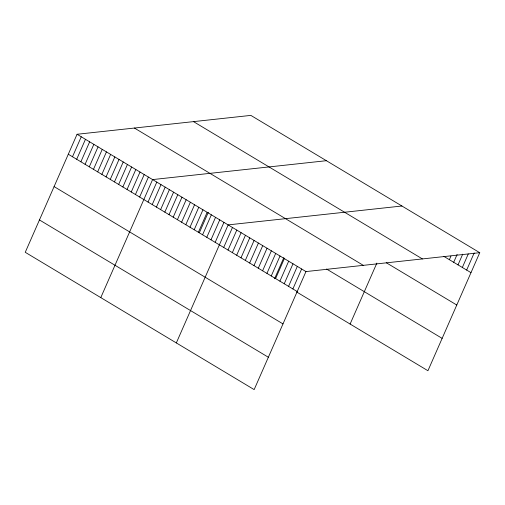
<?xml version="1.0" encoding="UTF-8"?>
<svg xmlns="http://www.w3.org/2000/svg" width="505" height="505" viewBox="0 0 505 505"><rect width="100%" height="100%" fill="white"/><g stroke="black" fill="none" stroke-linecap="round" stroke-linejoin="round"><path stroke-width="0.76" d="M479.75 252.696L250.846 115.392L77.063 134.273L25.25 252.304L254.154 389.608L305.967 271.576L479.75 252.696L427.937 370.727L296.751 292.041M72.493 156.752L81.261 136.792M76.691 159.271L85.459 139.311M80.888 161.789L89.65 141.823M85.086 164.308L93.848 144.342M89.284 166.827L98.046 146.86M93.476 169.339L102.244 149.379M97.673 171.858L106.441 151.891M101.871 174.376L110.633 154.41M106.069 176.895L114.831 156.929M110.267 179.408L119.028 159.447M114.458 181.926L123.226 161.96M118.656 184.445L127.424 164.478M122.854 186.964L131.616 166.997M127.052 189.476L135.813 169.516M131.249 191.995L140.011 172.035M135.441 194.513L144.209 174.547M139.639 197.032L148.407 177.066M100.785 297.615L152.598 179.584L326.388 160.697M148.034 202.063L156.796 182.103M152.232 204.582L160.994 184.615M156.43 207.1L165.192 187.134M160.622 209.619L169.39 189.653M164.819 212.132L173.581 192.171M169.017 214.65L177.779 194.684M173.215 217.169L181.977 197.202M177.413 219.688L186.175 199.721M181.604 222.2L190.372 202.24M185.802 224.719L194.564 204.759M190 227.237L198.762 207.271M194.198 229.756L202.959 209.79M198.396 232.275L207.157 212.308M199.323 232.761L208.312 212.289M202.587 234.787L211.355 214.827M206.785 237.306L215.547 217.339M210.983 239.825L219.744 219.858M215.18 242.343L223.942 222.377M176.327 342.927L228.14 224.895L401.923 206.008M223.696 247.45L232.464 227.49M228.02 250.044L236.788 230.078M232.344 252.639L241.112 232.672M236.668 255.233L245.436 235.267M240.992 257.828L249.76 237.861M245.316 260.422L254.084 240.456M249.64 263.01L258.402 243.05M253.964 265.605L262.726 245.645M258.289 268.199L267.05 248.233M262.613 270.794L271.374 250.827M266.937 273.388L275.698 253.422M271.261 275.982L280.022 256.016M274.575 278.735L283.848 257.6M275.585 278.571L284.347 258.611M279.909 281.165L288.671 261.205M284.233 283.76L292.995 263.793M288.557 286.354L297.319 266.387M292.881 288.948L301.643 268.982M350.11 324.046L376.863 263.099M449.368 259.69L450.933 256.123M453.692 262.284L457.132 254.444M458.016 264.879L462.713 254.185M462.34 267.473L468.286 253.927M466.664 270.068L474.176 252.954M443.807 256.357L470.988 272.656M193.497 121.623L422.401 258.926M386.363 262.783L456.779 305.02M134.412 128.043L363.316 265.346M326.546 269.026L442.14 338.363M77.063 134.273L305.967 271.576M68.301 154.24L297.205 291.543M54.092 186.597L282.996 323.907M39.453 219.946L268.357 357.25"/></g></svg>
